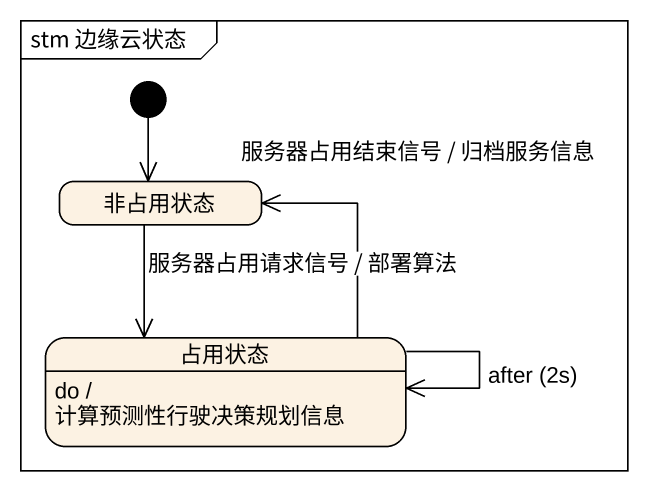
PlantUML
@startuml
mainframe stm 边缘云状态
hide empty description
state 非占用状态
state 占用状态
占用状态 : do / 计算预测性行驶决策规划信息
[*] --> 非占用状态
非占用状态 --> 占用状态 : 服务器占用请求信号 / 部署算法
占用状态 -up-> 非占用状态 : 服务器占用结束信号 / 归档服务信息
占用状态 --> 占用状态 : after (2s)
@enduml
